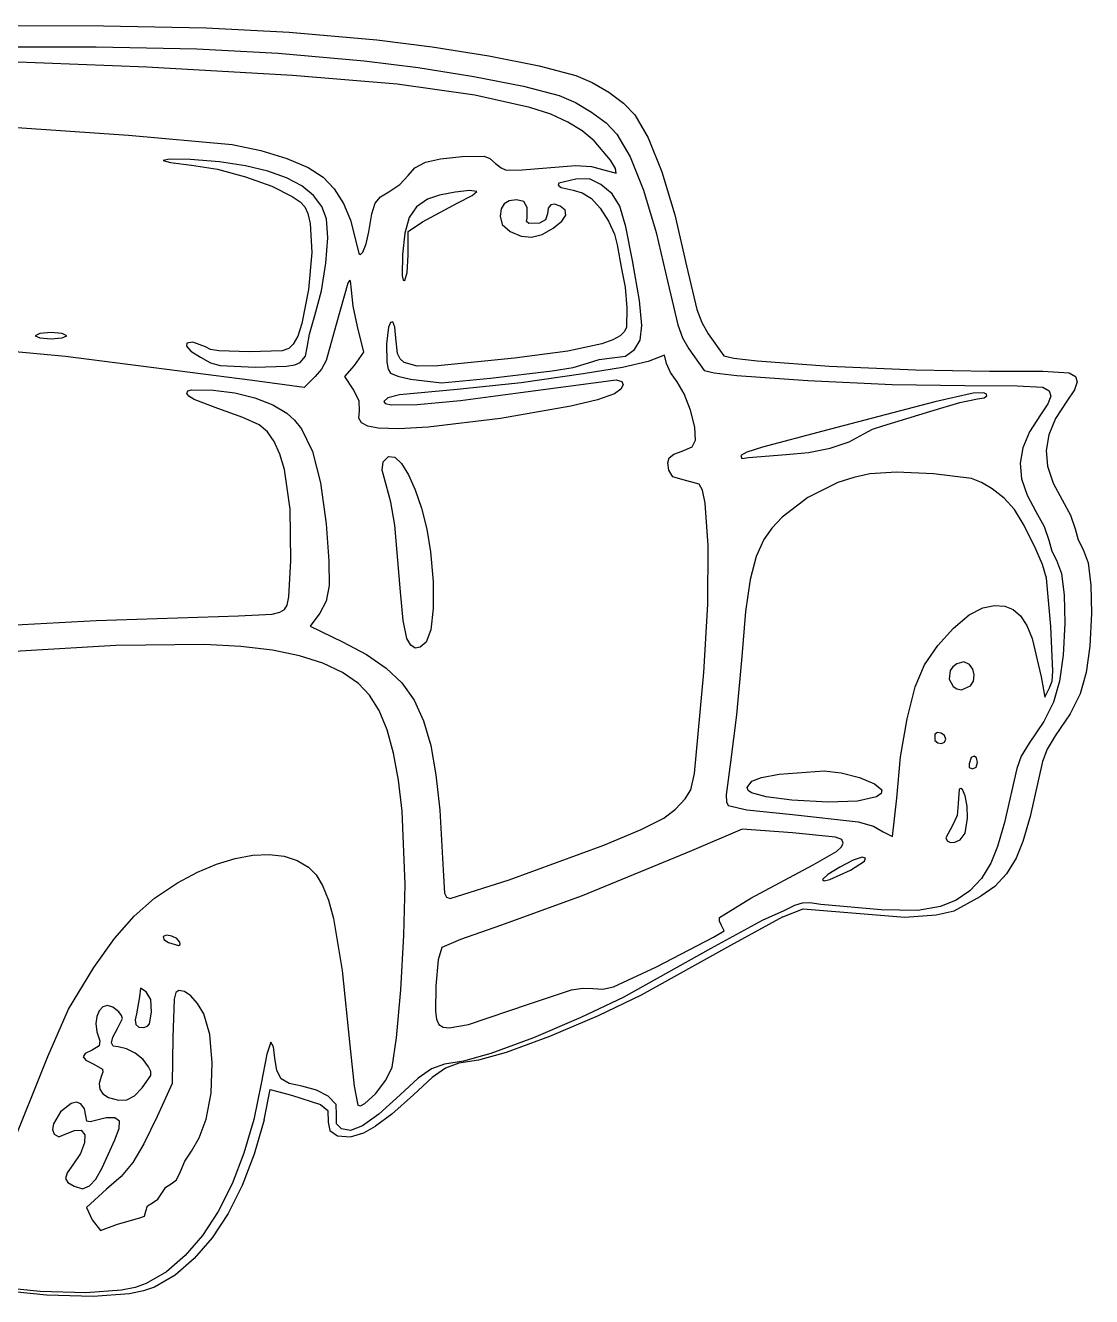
# Model space of a CAD drawing. Header units: metres. Extents: x -0.05 to 5.81, y -0.01 to 2.83.
# Drawn here: x 3.428 to 5.807, y -0.006 to 2.831 of the extents above; entities that cross this region are included whole.
import ezdxf

# ---------------------------------------------------------------- set-up
doc = ezdxf.new("R2010")
doc.units = ezdxf.units.M

msp = doc.modelspace()

# ---------------------------------------------------------------- linework, layer by layer
at = {"layer": '1', "color": 3}
for p, q in [((3.273076, 2.831064), (3.602297, 2.830233)), ((3.602297, 2.830233), (3.831765, 2.825825)), ((3.831765, 2.825825), (4.01668, 2.815936)), ((4.01668, 2.815936), (4.212241, 2.798661)), ((3.263039, 2.783777), (3.585804, 2.782962)), ((3.585804, 2.782962), (3.810773, 2.778641)), ((4.212241, 2.798661), (4.335522, 2.783607)), ((4.335522, 2.783607), (4.462206, 2.763324)), ((3.810773, 2.778641), (3.992062, 2.768945)), ((3.992062, 2.768945), (4.183789, 2.752009)), ((4.183789, 2.752009), (4.304652, 2.73725)), ((4.462206, 2.763324), (4.574907, 2.740914)), ((3.699118, 2.738112), (3.392965, 2.749993)), ((4.024393, 2.71967), (3.699118, 2.738112)), ((4.304652, 2.73725), (4.428852, 2.717365)), ((4.574907, 2.740914), (4.656239, 2.719475)), ((4.257872, 2.699993), (4.024393, 2.71967)), ((4.43104, 2.675182), (4.257872, 2.699993)), ((4.428852, 2.717365), (4.539343, 2.695394)), ((4.539343, 2.695394), (4.619081, 2.674376)), ((4.656239, 2.719475), (4.693136, 2.703787)), ((4.693136, 2.703787), (4.73003, 2.682166)), ((4.553939, 2.648187), (4.43104, 2.675182)), ((4.619081, 2.674376), (4.655254, 2.658995)), ((4.73003, 2.682166), (4.762938, 2.657266)), ((4.600336, 2.63278), (4.553939, 2.648187)), ((4.655254, 2.658995), (4.691425, 2.637798)), ((4.762938, 2.657266), (4.787875, 2.631744)), ((3.178372, 2.618613), (3.65796, 2.58633)), ((4.638723, 2.615516), (4.600336, 2.63278)), ((4.67062, 2.59596), (4.638723, 2.615516)), ((4.691425, 2.637798), (4.723688, 2.613387)), ((4.723688, 2.613387), (4.748136, 2.588365)), ((4.787875, 2.631744), (4.818123, 2.580357)), ((3.65796, 2.58633), (3.889602, 2.565178)), ((4.697546, 2.573676), (4.67062, 2.59596)), ((4.748136, 2.588365), (4.77779, 2.537986)), ((3.889602, 2.565178), (3.953807, 2.55163)), ((4.733513, 2.53055), (4.697546, 2.573676)), ((4.818123, 2.580357), (4.848269, 2.504581)), ((3.749961, 2.532525), (3.735489, 2.529866)), ((3.735489, 2.529866), (3.751949, 2.524974)), ((3.795733, 2.531546), (3.749961, 2.532525)), ((3.751949, 2.524974), (3.798969, 2.519253)), ((3.861439, 2.526255), (3.795733, 2.531546)), ((3.919192, 2.517771), (3.861439, 2.526255)), ((3.953807, 2.55163), (4.011718, 2.534077)), ((4.011718, 2.534077), (4.059385, 2.513932)), ((4.297473, 2.513532), (4.320562, 2.525612)), ((4.320562, 2.525612), (4.354696, 2.533634)), ((4.354696, 2.533634), (4.403012, 2.538701)), ((4.403012, 2.538701), (4.451746, 2.539159)), ((4.451746, 2.539159), (4.464371, 2.533857)), ((4.464371, 2.533857), (4.477095, 2.523212)), ((4.744707, 2.51163), (4.733513, 2.53055)), ((4.77779, 2.537986), (4.807345, 2.463695)), ((3.798969, 2.519253), (3.856692, 2.509888)), ((3.856692, 2.509888), (3.919483, 2.493203)), ((3.969016, 2.506083), (3.919192, 2.517771)), ((4.010933, 2.491182), (3.969016, 2.506083)), ((4.059385, 2.513932), (4.092857, 2.492604)), ((4.282289, 2.496292), (4.297473, 2.513532)), ((4.477095, 2.523212), (4.489384, 2.512876)), ((4.489384, 2.512876), (4.500582, 2.507681)), ((4.500582, 2.507681), (4.536567, 2.508551)), ((4.536567, 2.508551), (4.655705, 2.51823)), ((4.655705, 2.51823), (4.691072, 2.516262)), ((4.691072, 2.516262), (4.715803, 2.509796)), ((4.715803, 2.509796), (4.746594, 2.501509)), ((4.746594, 2.501509), (4.744707, 2.51163)), ((4.848269, 2.504581), (4.877088, 2.408)), ((3.919483, 2.493203), (3.978136, 2.472066)), ((3.978136, 2.472066), (4.023448, 2.449344)), ((4.044967, 2.473058), (4.010933, 2.491182)), ((4.071141, 2.451701), (4.044967, 2.473058)), ((4.092857, 2.492604), (4.117223, 2.466547)), ((4.238967, 2.459683), (4.26393, 2.476276)), ((4.26393, 2.476276), (4.282289, 2.496292)), ((4.618716, 2.479237), (4.616814, 2.474337)), ((4.616814, 2.474337), (4.623301, 2.469148)), ((4.656511, 2.48769), (4.618716, 2.479237)), ((4.623301, 2.469148), (4.650678, 2.463275)), ((4.686815, 2.488457), (4.656511, 2.48769)), ((4.712307, 2.47603), (4.686815, 2.488457)), ((4.737309, 2.455359), (4.712307, 2.47603)), ((4.023448, 2.449344), (4.041005, 2.437219)), ((4.089479, 2.4271), (4.071141, 2.451701)), ((4.117223, 2.466547), (4.137755, 2.433951)), ((4.208545, 2.434564), (4.22012, 2.448838)), ((4.22012, 2.448838), (4.238967, 2.459683)), ((4.325245, 2.443156), (4.301068, 2.426527)), ((4.352222, 2.452043), (4.325245, 2.443156)), ((4.387333, 2.459117), (4.352222, 2.452043)), ((4.419015, 2.462556), (4.387333, 2.459117)), ((4.39276, 2.435318), (4.424788, 2.451438)), ((4.435709, 2.460543), (4.419015, 2.462556)), ((4.424788, 2.451438), (4.435709, 2.460543)), ((4.523732, 2.442), (4.507486, 2.439786)), ((4.540068, 2.438298), (4.523732, 2.442)), ((4.650678, 2.463275), (4.670478, 2.457747)), ((4.670478, 2.457747), (4.691594, 2.444609)), ((4.691594, 2.444609), (4.710918, 2.423142)), ((4.75436, 2.427582), (4.737309, 2.455359)), ((4.807345, 2.463695), (4.835599, 2.369008)), ((4.041005, 2.437219), (4.051763, 2.425855)), ((4.051763, 2.425855), (4.058465, 2.411158)), ((4.100002, 2.399245), (4.089479, 2.4271)), ((4.137755, 2.433951), (4.153641, 2.396383)), ((4.201128, 2.410588), (4.208545, 2.434564)), ((4.301068, 2.426527), (4.284561, 2.402232)), ((4.314133, 2.392485), (4.39276, 2.435318)), ((4.489378, 2.42156), (4.487178, 2.405208)), ((4.496091, 2.433029), (4.489378, 2.42156)), ((4.507486, 2.439786), (4.496091, 2.433029)), ((4.54768, 2.424763), (4.540068, 2.438298)), ((4.547699, 2.400556), (4.54768, 2.424763)), ((4.594847, 2.42351), (4.593011, 2.410599)), ((4.600245, 2.430775), (4.594847, 2.42351)), ((4.609046, 2.432294), (4.600245, 2.430775)), ((4.621087, 2.427967), (4.609046, 2.432294)), ((4.632414, 2.418645), (4.621087, 2.427967)), ((4.633802, 2.40768), (4.632414, 2.418645)), ((4.710918, 2.423142), (4.729222, 2.394462)), ((4.768069, 2.381656), (4.75436, 2.427582)), ((4.058465, 2.411158), (4.063855, 2.389033)), ((4.063855, 2.389033), (4.067353, 2.324158)), ((4.102898, 2.357339), (4.100002, 2.399245)), ((4.153641, 2.396383), (4.164068, 2.355409)), ((4.194752, 2.370634), (4.201128, 2.410588)), ((4.284561, 2.402232), (4.274499, 2.36755)), ((4.282567, 2.370767), (4.314133, 2.392485)), ((4.487178, 2.405208), (4.49222, 2.386641)), ((4.49222, 2.386641), (4.510108, 2.371368)), ((4.546389, 2.393695), (4.547699, 2.400556)), ((4.551364, 2.389246), (4.546389, 2.393695)), ((4.575048, 2.389633), (4.551364, 2.389246)), ((4.588839, 2.396917), (4.575048, 2.389633)), ((4.593011, 2.410599), (4.588839, 2.396917)), ((4.606064, 2.378545), (4.625076, 2.394504)), ((4.625076, 2.394504), (4.633802, 2.40768)), ((4.729222, 2.394462), (4.742893, 2.365127)), ((4.877088, 2.408), (4.903353, 2.294199)), ((4.098636, 2.300303), (4.102898, 2.357339)), ((4.164068, 2.355409), (4.171912, 2.321855)), ((4.188844, 2.343891), (4.194752, 2.370634)), ((4.274499, 2.36755), (4.269656, 2.319762)), ((4.282567, 2.318606), (4.282567, 2.370767)), ((4.510108, 2.371368), (4.534039, 2.360583)), ((4.534039, 2.360583), (4.557428, 2.358141)), ((4.557428, 2.358141), (4.581145, 2.364107)), ((4.581145, 2.364107), (4.606064, 2.378545)), ((4.742893, 2.365127), (4.748317, 2.341693)), ((4.783046, 2.306538), (4.768069, 2.381656)), ((4.835599, 2.369008), (4.861349, 2.257439)), ((4.18094, 2.325319), (4.188844, 2.343891)), ((4.748317, 2.341693), (4.758461, 2.287787)), ((4.067353, 2.324158), (4.059972, 2.241982)), ((4.088526, 2.238913), (4.098636, 2.300303)), ((4.171912, 2.321855), (4.175753, 2.319895)), ((4.175753, 2.319895), (4.18094, 2.325319)), ((4.269656, 2.319762), (4.269143, 2.272141)), ((4.280367, 2.27949), (4.282567, 2.318606)), ((4.798308, 2.21728), (4.783046, 2.306538)), ((4.269143, 2.272141), (4.271086, 2.26268)), ((4.274601, 2.261521), (4.280367, 2.27949)), ((4.758461, 2.287787), (4.766156, 2.246646)), ((4.903353, 2.294199), (4.926251, 2.197402)), ((4.059972, 2.241982), (4.045034, 2.166036)), ((4.147476, 2.25576), (4.121662, 2.163732)), ((4.15107, 2.261735), (4.147476, 2.25576)), ((4.153592, 2.261061), (4.15107, 2.261735)), ((4.155567, 2.240087), (4.153592, 2.261061)), ((4.271086, 2.26268), (4.274601, 2.261521)), ((4.766156, 2.246646), (4.770529, 2.200807)), ((4.861349, 2.257439), (4.883798, 2.16254)), ((4.073874, 2.183942), (4.088526, 2.238913)), ((4.159663, 2.204663), (4.155567, 2.240087)), ((4.803959, 2.161703), (4.798308, 2.21728)), ((4.169512, 2.159301), (4.159663, 2.204663)), ((4.770529, 2.200807), (4.769523, 2.157232)), ((4.926251, 2.197402), (4.937422, 2.168293)), ((4.045034, 2.166036), (4.035769, 2.137751)), ((4.061808, 2.142224), (4.073874, 2.183942)), ((4.121662, 2.163732), (4.099248, 2.083504)), ((4.183623, 2.101815), (4.169512, 2.159301)), ((4.238621, 2.157682), (4.233852, 2.120706)), ((4.242853, 2.168151), (4.238621, 2.157682)), ((4.248148, 2.169831), (4.242853, 2.168151)), ((4.252556, 2.157404), (4.248148, 2.169831)), ((4.254452, 2.132903), (4.252556, 2.157404)), ((4.769523, 2.157232), (4.764556, 2.146974)), ((4.800235, 2.128883), (4.803959, 2.161703)), ((4.883798, 2.16254), (4.89475, 2.134001)), ((4.937422, 2.168293), (4.95132, 2.14285)), ((3.517619, 2.091897), (3.1404, 2.128118)), ((3.460374, 2.143595), (3.450011, 2.138612)), ((3.450011, 2.138612), (3.460374, 2.133629)), ((3.485289, 2.145667), (3.460374, 2.143595)), ((3.460374, 2.133629), (3.485289, 2.131556)), ((3.510204, 2.143595), (3.485289, 2.145667)), ((3.485289, 2.131556), (3.510204, 2.133629)), ((3.520567, 2.138612), (3.510204, 2.143595)), ((3.510204, 2.133629), (3.520567, 2.138612)), ((4.035769, 2.137751), (4.02586, 2.119847)), ((4.056789, 2.112023), (4.061808, 2.142224)), ((4.258729, 2.09882), (4.254452, 2.132903)), ((4.738852, 2.129258), (4.714711, 2.120582)), ((4.755161, 2.138515), (4.738852, 2.129258)), ((4.764556, 2.146974), (4.755161, 2.138515)), ((4.787376, 2.107892), (4.800235, 2.128883)), ((4.89475, 2.134001), (4.908376, 2.109057)), ((4.95132, 2.14285), (4.986278, 2.093505)), ((3.788568, 2.122062), (3.787251, 2.115147)), ((3.787251, 2.115147), (3.797384, 2.104359)), ((3.801635, 2.1245), (3.788568, 2.122062)), ((3.797384, 2.104359), (3.818667, 2.090299)), ((3.829645, 2.113374), (3.801635, 2.1245)), ((3.841237, 2.108011), (3.829645, 2.113374)), ((3.859564, 2.104589), (3.841237, 2.108011)), ((3.928126, 2.102248), (3.859564, 2.104589)), ((4.001281, 2.104711), (3.928126, 2.102248)), ((4.015609, 2.109969), (4.001281, 2.104711)), ((4.02586, 2.119847), (4.015609, 2.109969)), ((4.052887, 2.092764), (4.056789, 2.112023)), ((4.162251, 2.072239), (4.183623, 2.101815)), ((4.233852, 2.120706), (4.234841, 2.079564)), ((4.638872, 2.104298), (4.519529, 2.088323)), ((4.714711, 2.120582), (4.638872, 2.104298)), ((4.767058, 2.092943), (4.787376, 2.107892)), ((4.908376, 2.109057), (4.942648, 2.06068)), ((3.935217, 2.038766), (3.517619, 2.091897)), ((3.818667, 2.090299), (3.841254, 2.078263)), ((3.841254, 2.078263), (3.862421, 2.071806)), ((3.862421, 2.071806), (3.940566, 2.068453)), ((4.010974, 2.070433), (4.029526, 2.073745)), ((4.029526, 2.073745), (4.041108, 2.079039)), ((4.041108, 2.079039), (4.052887, 2.092764)), ((4.099248, 2.083504), (4.088768, 2.063632)), ((4.140713, 2.047709), (4.162251, 2.072239)), ((4.234841, 2.079564), (4.237806, 2.063889)), ((4.264613, 2.087148), (4.258729, 2.09882)), ((4.273564, 2.078684), (4.264613, 2.087148)), ((4.302371, 2.07026), (4.273564, 2.078684)), ((4.348566, 2.071314), (4.302371, 2.07026)), ((4.519529, 2.088323), (4.348566, 2.071314)), ((4.650091, 2.067522), (4.682619, 2.077438)), ((4.682619, 2.077438), (4.708095, 2.085761)), ((4.708095, 2.085761), (4.737636, 2.089223)), ((4.737636, 2.089223), (4.767058, 2.092943)), ((4.817816, 2.081148), (4.760263, 2.067353)), ((4.854132, 2.094947), (4.817816, 2.081148)), ((4.858688, 2.07621), (4.854132, 2.094947)), ((4.867508, 2.056516), (4.858688, 2.07621)), ((4.986278, 2.093505), (5.009006, 2.0882)), ((5.009006, 2.0882), (5.060625, 2.08238)), ((5.060625, 2.08238), (5.22215, 2.070822)), ((3.940566, 2.068453), (4.010974, 2.070433)), ((4.074872, 2.047569), (4.050006, 2.022702)), ((4.088768, 2.063632), (4.074872, 2.047569)), ((4.159378, 2.019504), (4.140713, 2.047709)), ((4.237806, 2.063889), (4.242586, 2.05492)), ((4.242586, 2.05492), (4.258864, 2.048057)), ((4.258864, 2.048057), (4.287563, 2.041433)), ((4.35665, 2.033667), (4.466011, 2.043856)), ((4.466011, 2.043856), (4.603594, 2.06023)), ((4.672886, 2.053564), (4.534544, 2.033342)), ((4.603594, 2.06023), (4.650091, 2.067522)), ((4.760263, 2.067353), (4.672886, 2.053564)), ((4.882314, 2.035477), (4.867508, 2.056516)), ((4.942648, 2.06068), (4.964931, 2.055479)), ((4.964931, 2.055479), (5.015538, 2.049773)), ((5.015538, 2.049773), (5.173895, 2.038442)), ((5.22215, 2.070822), (5.41407, 2.06209)), ((5.41407, 2.06209), (5.579608, 2.059444)), ((5.579608, 2.059444), (5.698528, 2.059079)), ((5.698528, 2.059079), (5.757061, 2.055674)), ((5.757061, 2.055674), (5.77125, 2.047524)), ((5.77125, 2.047524), (5.775256, 2.035598)), ((3.788678, 2.00957), (3.790771, 2.015169)), ((3.790771, 2.015169), (3.799109, 2.018001)), ((3.799109, 2.018001), (3.846886, 2.016926)), ((3.846886, 2.016926), (3.895142, 2.01099)), ((4.050006, 2.022702), (3.935217, 2.038766)), ((4.172997, 1.992985), (4.159378, 2.019504)), ((4.391807, 2.018704), (4.263117, 2.00646)), ((4.287563, 2.041433), (4.35665, 2.033667)), ((4.534544, 2.033342), (4.391807, 2.018704)), ((4.533039, 2.011674), (4.746469, 2.039831)), ((4.75643, 2.018881), (4.742629, 2.008834)), ((4.746469, 2.039831), (4.75864, 2.036724)), ((4.761864, 2.028959), (4.75643, 2.018881)), ((4.75864, 2.036724), (4.761864, 2.028959)), ((4.897939, 2.009199), (4.882314, 2.035477)), ((5.173895, 2.038442), (5.362052, 2.029881)), ((5.362052, 2.029881), (5.524344, 2.027287)), ((5.524344, 2.027287), (5.640933, 2.026929)), ((5.640933, 2.026929), (5.698318, 2.023591)), ((5.698318, 2.023591), (5.712229, 2.0156)), ((5.712229, 2.0156), (5.716156, 2.003908)), ((5.768927, 2.01799), (5.752114, 1.992791)), ((5.775256, 2.035598), (5.768927, 2.01799)), ((3.792623, 2.003271), (3.788678, 2.00957)), ((3.804931, 1.995839), (3.792623, 2.003271)), ((3.857469, 1.976205), (3.804931, 1.995839)), ((3.895142, 2.01099), (3.940326, 1.999971)), ((3.940326, 1.999971), (3.979945, 1.984645)), ((4.173546, 1.97083), (4.172997, 1.992985)), ((4.237084, 2.000052), (4.227826, 1.992027)), ((4.227826, 1.992027), (4.231069, 1.987035)), ((4.231069, 1.987035), (4.244709, 1.984197)), ((4.263117, 2.00646), (4.237084, 2.000052)), ((4.302334, 1.984934), (4.399007, 1.994129)), ((4.399007, 1.994129), (4.533039, 2.011674)), ((4.704949, 1.995402), (4.645415, 1.981063)), ((4.742629, 2.008834), (4.704949, 1.995402)), ((4.912092, 1.972256), (4.897939, 2.009199)), ((5.45758, 1.990614), (5.207274, 1.92535)), ((5.4484, 1.970172), (5.513127, 1.989473)), ((5.542679, 2.010366), (5.45758, 1.990614)), ((5.513127, 1.989473), (5.552469, 1.9975)), ((5.565718, 2.010747), (5.542679, 2.010366)), ((5.552469, 1.9975), (5.567487, 1.999573)), ((5.571698, 2.008484), (5.565718, 2.010747)), ((5.567487, 1.999573), (5.573733, 2.004556)), ((5.573733, 2.004556), (5.571698, 2.008484)), ((5.709951, 1.986645), (5.693468, 1.961941)), ((5.716156, 2.003908), (5.709951, 1.986645)), ((5.752114, 1.992791), (5.726828, 1.953859)), ((3.913057, 1.956173), (3.857469, 1.976205)), ((3.979945, 1.984645), (4.011508, 1.965786)), ((4.011508, 1.965786), (4.028908, 1.950042)), ((4.172432, 1.954832), (4.173546, 1.97083)), ((4.244709, 1.984197), (4.302334, 1.984934)), ((4.645415, 1.981063), (4.488373, 1.953679)), ((4.92166, 1.934454), (4.912092, 1.972256)), ((5.341179, 1.937535), (5.4484, 1.970172)), ((5.693468, 1.961941), (5.668678, 1.923772)), ((3.950103, 1.939297), (3.913057, 1.956173)), ((3.968094, 1.924204), (3.950103, 1.939297)), ((4.028908, 1.950042), (4.044172, 1.930786)), ((4.044172, 1.930786), (4.06886, 1.880117)), ((4.178222, 1.943828), (4.172432, 1.954832)), ((4.192172, 1.936661), (4.178222, 1.943828)), ((4.215539, 1.932175), (4.192172, 1.936661)), ((4.261346, 1.930885), (4.215539, 1.932175)), ((4.326686, 1.934708), (4.261346, 1.930885)), ((4.488373, 1.953679), (4.326686, 1.934708)), ((4.923531, 1.905598), (4.92166, 1.934454)), ((5.298845, 1.919382), (5.318672, 1.930013)), ((5.318672, 1.930013), (5.341179, 1.937535)), ((5.726828, 1.953859), (5.711462, 1.917574)), ((3.983457, 1.902619), (3.968094, 1.924204)), ((3.996191, 1.874549), (3.983457, 1.902619)), ((4.915683, 1.890517), (4.923531, 1.905598)), ((5.207274, 1.92535), (5.073119, 1.889938)), ((5.223791, 1.88731), (5.266052, 1.901585)), ((5.266052, 1.901585), (5.298845, 1.919382)), ((5.668678, 1.923772), (5.653613, 1.888198)), ((5.711462, 1.917574), (5.705596, 1.882527)), ((4.006296, 1.839998), (3.996191, 1.874549)), ((4.06886, 1.880117), (4.086721, 1.810538)), ((4.86481, 1.866221), (4.874956, 1.874235)), ((4.874956, 1.874235), (4.893287, 1.880762)), ((4.893287, 1.880762), (4.915683, 1.890517)), ((5.037701, 1.878367), (5.024673, 1.871266)), ((5.073119, 1.889938), (5.037701, 1.878367)), ((5.041882, 1.866606), (5.125705, 1.873279)), ((5.125705, 1.873279), (5.175773, 1.877545)), ((5.175773, 1.877545), (5.223791, 1.88731)), ((5.653613, 1.888198), (5.647862, 1.853839)), ((5.705596, 1.882527), (5.708812, 1.847313)), ((4.224201, 1.838291), (4.226594, 1.857272)), ((4.226594, 1.857272), (4.23831, 1.869188)), ((4.23831, 1.869188), (4.252153, 1.867273)), ((4.252153, 1.867273), (4.267274, 1.853145)), ((4.267274, 1.853145), (4.282821, 1.828425)), ((4.8616, 1.854915), (4.86481, 1.866221)), ((4.864079, 1.838512), (4.8616, 1.854915)), ((5.024673, 1.871266), (5.026486, 1.864597)), ((5.026486, 1.864597), (5.041882, 1.866606)), ((5.647862, 1.853839), (5.651015, 1.819315)), ((5.708812, 1.847313), (5.721672, 1.8098)), ((4.018608, 1.751477), (4.006296, 1.839998)), ((4.233061, 1.805501), (4.224201, 1.838291)), ((4.282821, 1.828425), (4.297944, 1.794734)), ((4.873159, 1.823932), (4.864079, 1.838512)), ((4.895545, 1.816902), (4.873159, 1.823932)), ((4.931265, 1.807256), (4.895545, 1.816902)), ((5.276825, 1.822397), (5.241294, 1.810729)), ((5.312546, 1.830064), (5.276825, 1.822397)), ((5.372133, 1.834263), (5.312546, 1.830064)), ((5.454828, 1.829927), (5.372133, 1.834263)), ((5.539379, 1.819589), (5.454828, 1.829927)), ((5.561807, 1.811111), (5.539379, 1.819589)), ((5.651015, 1.819315), (5.663623, 1.782538)), ((4.086721, 1.810538), (4.098902, 1.718806)), ((4.243448, 1.767253), (4.233061, 1.805501)), ((4.297944, 1.794734), (4.311792, 1.753692)), ((4.938921, 1.793769), (4.931265, 1.807256)), ((4.944877, 1.765135), (4.938921, 1.793769)), ((5.241294, 1.810729), (5.17395, 1.777333)), ((5.58504, 1.796864), (5.561807, 1.811111)), ((5.6125, 1.775864), (5.58504, 1.796864)), ((5.721672, 1.8098), (5.741303, 1.77262)), ((4.252134, 1.715816), (4.243448, 1.767253)), ((4.951485, 1.670421), (4.944877, 1.765135)), ((5.17395, 1.777333), (5.116814, 1.73377)), ((5.634954, 1.750535), (5.6125, 1.775864)), ((5.663623, 1.782538), (5.682869, 1.746087)), ((5.741303, 1.77262), (5.759968, 1.738355)), ((4.020384, 1.637101), (4.018608, 1.751477)), ((4.311792, 1.753692), (4.323513, 1.706919)), ((5.116814, 1.73377), (5.094043, 1.709392)), ((5.656851, 1.714744), (5.634954, 1.750535)), ((5.682869, 1.746087), (5.701168, 1.712493)), ((5.759968, 1.738355), (5.770509, 1.70785)), ((4.098902, 1.718806), (4.105519, 1.635206)), ((4.265246, 1.567112), (4.252134, 1.715816)), ((4.323513, 1.706919), (4.332258, 1.656036)), ((5.094043, 1.709392), (5.076185, 1.683934)), ((5.682641, 1.662362), (5.656851, 1.714744)), ((5.701168, 1.712493), (5.711502, 1.682587)), ((5.770509, 1.70785), (5.777639, 1.68282)), ((5.076185, 1.683934), (5.058526, 1.645498)), ((5.711502, 1.682587), (5.718492, 1.658047)), ((5.777639, 1.68282), (5.788104, 1.661715)), ((4.332258, 1.656036), (4.33803, 1.590074)), ((4.950677, 1.53911), (4.951485, 1.670421)), ((5.058526, 1.645498), (5.045422, 1.594556)), ((5.69759, 1.628187), (5.682641, 1.662362)), ((5.718492, 1.658047), (5.728752, 1.637356)), ((5.788104, 1.661715), (5.799317, 1.631388)), ((4.01592, 1.555966), (4.020384, 1.637101)), ((4.105519, 1.635206), (4.105854, 1.580959)), ((5.706352, 1.597585), (5.69759, 1.628187)), ((5.728752, 1.637356), (5.739745, 1.607624)), ((5.799317, 1.631388), (5.805796, 1.582054)), ((4.33803, 1.590074), (4.337995, 1.529534)), ((5.045422, 1.594556), (5.035326, 1.522937)), ((5.716639, 1.4895), (5.706352, 1.597585)), ((5.739745, 1.607624), (5.746097, 1.559257)), ((4.105854, 1.580959), (4.09918, 1.545838)), ((4.271381, 1.503071), (4.265246, 1.567112)), ((5.805796, 1.582054), (5.8072, 1.518569)), ((4.005937, 1.527347), (4.011914, 1.537334)), ((4.011914, 1.537334), (4.01592, 1.555966)), ((4.09918, 1.545838), (4.084773, 1.519619)), ((4.942044, 1.387195), (4.950677, 1.53911)), ((5.564578, 1.531268), (5.590799, 1.536125)), ((5.590799, 1.536125), (5.613293, 1.535144)), ((5.613293, 1.535144), (5.632501, 1.527805)), ((5.746097, 1.559257), (5.747474, 1.497017)), ((3.585652, 1.502646), (3.903777, 1.512999)), ((3.903777, 1.512999), (3.978524, 1.517416)), ((3.978524, 1.517416), (3.996197, 1.521418)), ((3.996197, 1.521418), (4.005937, 1.527347)), ((4.084773, 1.519619), (4.063368, 1.490513)), ((4.337995, 1.529534), (4.332538, 1.481973)), ((5.035326, 1.522937), (5.026691, 1.422473)), ((5.499011, 1.485681), (5.53431, 1.51552)), ((5.53431, 1.51552), (5.564578, 1.531268)), ((5.632501, 1.527805), (5.648862, 1.513587)), ((5.648862, 1.513587), (5.662817, 1.49197)), ((5.8072, 1.518569), (5.803192, 1.445793)), ((3.363022, 1.490677), (3.585652, 1.502646)), ((4.063368, 1.490513), (4.135926, 1.455235)), ((4.279453, 1.463042), (4.271381, 1.503071)), ((4.332538, 1.481973), (4.322042, 1.454953)), ((5.463902, 1.446843), (5.499011, 1.485681)), ((5.662817, 1.49197), (5.674807, 1.462433)), ((5.721118, 1.389718), (5.716639, 1.4895)), ((5.747474, 1.497017), (5.743544, 1.425668)), ((3.629928, 1.446904), (3.344133, 1.429897)), ((3.82747, 1.44917), (3.629928, 1.446904)), ((3.908645, 1.444758), (3.82747, 1.44917)), ((4.135926, 1.455235), (4.189268, 1.426704)), ((4.288066, 1.447628), (4.279453, 1.463042)), ((4.297757, 1.441195), (4.288066, 1.447628)), ((4.322042, 1.454953), (4.308943, 1.443663)), ((5.674807, 1.462433), (5.694652, 1.377518)), ((3.979193, 1.436477), (3.908645, 1.444758)), ((4.039941, 1.424198), (3.979193, 1.436477)), ((4.091714, 1.407789), (4.039941, 1.424198)), ((4.189268, 1.426704), (4.23288, 1.39678)), ((4.308943, 1.443663), (4.297757, 1.441195)), ((5.026691, 1.422473), (5.014999, 1.292091)), ((5.434205, 1.4041), (5.463902, 1.446843)), ((5.743544, 1.425668), (5.735836, 1.367839)), ((5.803192, 1.445793), (5.795329, 1.386807)), ((4.13534, 1.387124), (4.091714, 1.407789)), ((4.23288, 1.39678), (4.267882, 1.363521)), ((5.413605, 1.354634), (5.434205, 1.4041)), ((5.491928, 1.391579), (5.489767, 1.372372)), ((5.497577, 1.399845), (5.491928, 1.391579)), ((5.506497, 1.406022), (5.497577, 1.399845)), ((5.522511, 1.41036), (5.506497, 1.406022)), ((5.534719, 1.405007), (5.522511, 1.41036)), ((5.542181, 1.39463), (5.534719, 1.405007)), ((5.545143, 1.381346), (5.542181, 1.39463)), ((4.171646, 1.362071), (4.13534, 1.387124)), ((4.196044, 1.33621), (4.171646, 1.362071)), ((4.267882, 1.363521), (4.295395, 1.324989)), ((4.92138, 1.161577), (4.942044, 1.387195)), ((5.489767, 1.372372), (5.498669, 1.355582)), ((5.537044, 1.356856), (5.543475, 1.367855)), ((5.543475, 1.367855), (5.545143, 1.381346)), ((5.694652, 1.377518), (5.702602, 1.331865)), ((5.713473, 1.352474), (5.718902, 1.367203)), ((5.718902, 1.367203), (5.721118, 1.389718)), ((5.735836, 1.367839), (5.722613, 1.320933)), ((5.795329, 1.386807), (5.781842, 1.338963)), ((4.217168, 1.301776), (4.196044, 1.33621)), ((5.395414, 1.283662), (5.413605, 1.354634)), ((5.498669, 1.355582), (5.506848, 1.350337)), ((5.506848, 1.350337), (5.517289, 1.348389)), ((5.517289, 1.348389), (5.537044, 1.356856)), ((5.702602, 1.331865), (5.713473, 1.352474)), ((5.781842, 1.338963), (5.759734, 1.29449)), ((4.295395, 1.324989), (4.316538, 1.27924)), ((5.722613, 1.320933), (5.700939, 1.277332)), ((4.235023, 1.25874), (4.217168, 1.301776)), ((4.316538, 1.27924), (4.332434, 1.224335)), ((5.014999, 1.292091), (5.001783, 1.186685)), ((5.38116, 1.19854), (5.395414, 1.283662)), ((5.700939, 1.277332), (5.667877, 1.229419)), ((5.759734, 1.29449), (5.726011, 1.245619)), ((4.249616, 1.207073), (4.235023, 1.25874)), ((5.463463, 1.253224), (5.457126, 1.249303)), ((5.457126, 1.249303), (5.457317, 1.2355)), ((5.471745, 1.251796), (5.463463, 1.253224)), ((5.478939, 1.246364), (5.471745, 1.251796)), ((4.332434, 1.224335), (4.344202, 1.158333)), ((5.457317, 1.2355), (5.463926, 1.229897)), ((5.463926, 1.229897), (5.472109, 1.228701)), ((5.472109, 1.228701), (5.479069, 1.231597)), ((5.482011, 1.238273), (5.478939, 1.246364)), ((5.479069, 1.231597), (5.482011, 1.238273)), ((5.667877, 1.229419), (5.650197, 1.200143)), ((5.726011, 1.245619), (5.707978, 1.215758)), ((4.260955, 1.146745), (4.249616, 1.207073)), ((5.372373, 1.106626), (5.38116, 1.19854)), ((5.538455, 1.197272), (5.534173, 1.183161)), ((5.545511, 1.200223), (5.538455, 1.197272)), ((5.550494, 1.196078), (5.545511, 1.200223)), ((5.552567, 1.186112), (5.550494, 1.196078)), ((5.650197, 1.200143), (5.640331, 1.172974)), ((5.707978, 1.215758), (5.697914, 1.188045)), ((5.001783, 1.186685), (4.992005, 1.114215)), ((5.109782, 1.15964), (5.210372, 1.167101)), ((5.210372, 1.167101), (5.248369, 1.162947)), ((5.534173, 1.183161), (5.533857, 1.174834)), ((5.533857, 1.174834), (5.541228, 1.172)), ((5.541228, 1.172), (5.549385, 1.17596)), ((5.549385, 1.17596), (5.552567, 1.186112)), ((5.640331, 1.172974), (5.613231, 1.052489)), ((5.697914, 1.188045), (5.670272, 1.06515)), ((4.269046, 1.077728), (4.260955, 1.146745)), ((4.344202, 1.158333), (4.352962, 1.079293)), ((4.912788, 1.125008), (4.92138, 1.161577)), ((5.038474, 1.129863), (5.049046, 1.144568)), ((5.049046, 1.144568), (5.07036, 1.152486)), ((5.07036, 1.152486), (5.109782, 1.15964)), ((5.248369, 1.162947), (5.289263, 1.152294)), ((5.289263, 1.152294), (5.322878, 1.138482)), ((5.322878, 1.138482), (5.339041, 1.124853)), ((4.900253, 1.104772), (4.912788, 1.125008)), ((4.992005, 1.114215), (4.992624, 1.098124)), ((5.04076, 1.123838), (5.038474, 1.129863)), ((5.048439, 1.118534), (5.04076, 1.123838)), ((5.081011, 1.109595), (5.048439, 1.118534)), ((5.138263, 1.102057), (5.081011, 1.109595)), ((5.327261, 1.109478), (5.285018, 1.100003)), ((5.337414, 1.11648), (5.327261, 1.109478)), ((5.339041, 1.124853), (5.337414, 1.11648)), ((5.362942, 1.020847), (5.372373, 1.106626)), ((5.511713, 1.126443), (5.509291, 1.094164)), ((5.515377, 1.12798), (5.511713, 1.126443)), ((5.518958, 1.125653), (5.515377, 1.12798)), ((5.525247, 1.111618), (5.518958, 1.125653)), ((5.529337, 1.088763), (5.525247, 1.111618)), ((4.352962, 1.079293), (4.360117, 0.945635)), ((4.85294, 1.061928), (4.878481, 1.081863)), ((4.878481, 1.081863), (4.900253, 1.104772)), ((4.992624, 1.098124), (4.996621, 1.089949)), ((4.996621, 1.089949), (5.037926, 1.080308)), ((5.037926, 1.080308), (5.139817, 1.069676)), ((5.219592, 1.097253), (5.138263, 1.102057)), ((5.285018, 1.100003), (5.219592, 1.097253)), ((5.509291, 1.094164), (5.507308, 1.068063)), ((5.529983, 1.061512), (5.529337, 1.088763)), ((4.275511, 0.91351), (4.269046, 1.077728)), ((4.802004, 1.036293), (4.85294, 1.061928)), ((5.139817, 1.069676), (5.28638, 1.053574)), ((5.28638, 1.053574), (5.320418, 1.044233)), ((5.507308, 1.068063), (5.496656, 1.045751)), ((5.525337, 1.028437), (5.529983, 1.061512)), ((5.613231, 1.052489), (5.597083, 0.998459)), ((5.670272, 1.06515), (5.653801, 1.01004)), ((4.718863, 1.001373), (4.802004, 1.036293)), ((5.027539, 1.037585), (4.914344, 0.989126)), ((5.140122, 1.028945), (5.027539, 1.037585)), ((5.235789, 1.019484), (5.140122, 1.028945)), ((5.320418, 1.044233), (5.341961, 1.031449)), ((5.341961, 1.031449), (5.362942, 1.020847)), ((5.496656, 1.045751), (5.482011, 1.018041)), ((5.513761, 1.013106), (5.525337, 1.028437)), ((4.507326, 0.924156), (4.718863, 1.001373)), ((5.24988, 1.014169), (5.235789, 1.019484)), ((5.238283, 0.987752), (5.249392, 0.997775)), ((5.249392, 0.997775), (5.252705, 1.006195)), ((5.252705, 1.006195), (5.24988, 1.014169)), ((5.482011, 1.018041), (5.484854, 1.010976)), ((5.484854, 1.010976), (5.492239, 1.00762)), ((5.492239, 1.00762), (5.502447, 1.008241)), ((5.502447, 1.008241), (5.513761, 1.013106)), ((5.597083, 0.998459), (5.582776, 0.96169)), ((5.653801, 1.01004), (5.639208, 0.972535)), ((3.854899, 0.959039), (3.896329, 0.97172)), ((3.896329, 0.97172), (3.935557, 0.978955)), ((3.935557, 0.978955), (3.972065, 0.980683)), ((3.972065, 0.980683), (4.005333, 0.976842)), ((4.005333, 0.976842), (4.034842, 0.967372)), ((4.034842, 0.967372), (4.060073, 0.95221)), ((4.914344, 0.989126), (4.670782, 0.888117)), ((5.185678, 0.95784), (5.238283, 0.987752)), ((5.275448, 0.967791), (5.245699, 0.952543)), ((5.269625, 0.945856), (5.300517, 0.966119)), ((5.295348, 0.974445), (5.275448, 0.967791)), ((5.302838, 0.972216), (5.295348, 0.974445)), ((5.300517, 0.966119), (5.302838, 0.972216)), ((5.639208, 0.972535), (5.617474, 0.937329)), ((3.767511, 0.917586), (3.811787, 0.940974)), ((3.811787, 0.940974), (3.854899, 0.959039)), ((4.060073, 0.95221), (4.076765, 0.935145)), ((4.360117, 0.945635), (4.36318, 0.894522)), ((5.046934, 0.883322), (5.185678, 0.95784)), ((5.245699, 0.952543), (5.218649, 0.935775)), ((5.222795, 0.924691), (5.269625, 0.945856)), ((5.582776, 0.96169), (5.561468, 0.927174)), ((5.617474, 0.937329), (5.591125, 0.909107)), ((3.716253, 0.883575), (3.767511, 0.917586)), ((4.076765, 0.935145), (4.09142, 0.911164)), ((4.09142, 0.911164), (4.104314, 0.879069)), ((4.272786, 0.800831), (4.275511, 0.91351)), ((4.37621, 0.882723), (4.507326, 0.924156)), ((5.218649, 0.935775), (5.206844, 0.924557)), ((5.206844, 0.924557), (5.210864, 0.921963)), ((5.210864, 0.921963), (5.222795, 0.924691)), ((5.561468, 0.927174), (5.535636, 0.899505)), ((5.591125, 0.909107), (5.560061, 0.887782)), ((3.670703, 0.843431), (3.716253, 0.883575)), ((4.36318, 0.894522), (4.368072, 0.885182)), ((4.368072, 0.885182), (4.37621, 0.882723)), ((4.670782, 0.888117), (4.488336, 0.822255)), ((4.977193, 0.839829), (5.046934, 0.883322)), ((5.50082, 0.85476), (5.560061, 0.887782)), ((5.535636, 0.899505), (5.505181, 0.878598)), ((4.104314, 0.879069), (4.115725, 0.837664)), ((5.120547, 0.854915), (5.072271, 0.833334)), ((5.118493, 0.841612), (5.163703, 0.859689)), ((5.144105, 0.866837), (5.120547, 0.854915)), ((5.161251, 0.872408), (5.144105, 0.866837)), ((5.178738, 0.872788), (5.161251, 0.872408)), ((5.163702, 0.859689), (5.390419, 0.84096)), ((5.203317, 0.869135), (5.178738, 0.872788)), ((5.337419, 0.857137), (5.203317, 0.869135)), ((5.419356, 0.855685), (5.337419, 0.857137)), ((5.470002, 0.864366), (5.419356, 0.855685)), ((5.460406, 0.845888), (5.50082, 0.85476)), ((5.505181, 0.878598), (5.470002, 0.864366)), ((3.626844, 0.793089), (3.670703, 0.843431)), ((4.115725, 0.837664), (4.135205, 0.722134)), ((5.072271, 0.833334), (4.957485, 0.770592)), ((4.976634, 0.831737), (4.977193, 0.839829)), ((4.981465, 0.822271), (4.976634, 0.831737)), ((5.118493, 0.841612), (5.001411, 0.777615)), ((5.390419, 0.84096), (5.460406, 0.845889)), ((3.743036, 0.800834), (3.735532, 0.797686)), ((3.735532, 0.797686), (3.737359, 0.790956)), ((3.754794, 0.79876), (3.743036, 0.800834)), ((3.766295, 0.792987), (3.754794, 0.79876)), ((4.265822, 0.678391), (4.272786, 0.800831)), ((4.488336, 0.822255), (4.399326, 0.791006)), ((4.836428, 0.730156), (4.963428, 0.795964)), ((4.963428, 0.795964), (4.987364, 0.810233)), ((4.987364, 0.810233), (4.981465, 0.822271)), ((3.580658, 0.728482), (3.626844, 0.793089)), ((3.737359, 0.790956), (3.747655, 0.784332)), ((3.747655, 0.784332), (3.769953, 0.77773)), ((3.773027, 0.785035), (3.766295, 0.792987)), ((3.769953, 0.77773), (3.773562, 0.779635)), ((3.773562, 0.779635), (3.773027, 0.785035)), ((4.357085, 0.772788), (4.349446, 0.745735)), ((4.399326, 0.791006), (4.357085, 0.772788)), ((4.957485, 0.770592), (4.762344, 0.661852)), ((5.001411, 0.777615), (4.802368, 0.666701)), ((4.349446, 0.745735), (4.344042, 0.687468)), ((3.524482, 0.635215), (3.580658, 0.728482)), ((4.135205, 0.722134), (4.152077, 0.554999)), ((4.740353, 0.685101), (4.836428, 0.730156)), ((3.684646, 0.682561), (3.682348, 0.66333)), ((3.697285, 0.674285), (3.684646, 0.682561)), ((4.344042, 0.687468), (4.342904, 0.630519)), ((4.646804, 0.678839), (4.671828, 0.682703)), ((4.671828, 0.682703), (4.694358, 0.681502)), ((4.694358, 0.681502), (4.716945, 0.680123)), ((4.716945, 0.680123), (4.740353, 0.685101)), ((3.682348, 0.66333), (3.676269, 0.625195)), ((3.70831, 0.65728), (3.697285, 0.674285)), ((3.709632, 0.629095), (3.70831, 0.65728)), ((3.76025, 0.657736), (3.757063, 0.572278)), ((3.764101, 0.672434), (3.76025, 0.657736)), ((3.770555, 0.676966), (3.764101, 0.672434)), ((3.783397, 0.675109), (3.770555, 0.676966)), ((3.797457, 0.665349), (3.783397, 0.675109)), ((3.81191, 0.648454), (3.797457, 0.665349)), ((4.256434, 0.571642), (4.265822, 0.678391)), ((4.553247, 0.647145), (4.646804, 0.678839)), ((4.762344, 0.661852), (4.667871, 0.616685)), ((4.802368, 0.666701), (4.706005, 0.62063)), ((3.47816, 0.529904), (3.524482, 0.635215)), ((3.592946, 0.632134), (3.587506, 0.619449)), ((3.601156, 0.640427), (3.592946, 0.632134)), ((3.611522, 0.643383), (3.601156, 0.640427)), ((3.62343, 0.64006), (3.611522, 0.643383)), ((3.636267, 0.629514), (3.62343, 0.64006)), ((3.642623, 0.621567), (3.636267, 0.629514)), ((3.676269, 0.625195), (3.673009, 0.611617)), ((3.705091, 0.602669), (3.709632, 0.629095)), ((3.825936, 0.625195), (3.81191, 0.648454)), ((3.839311, 0.579091), (3.825936, 0.625195)), ((4.342904, 0.630519), (4.34545, 0.612911)), ((4.416622, 0.601049), (4.553247, 0.647145)), ((3.587506, 0.619449), (3.585449, 0.603314)), ((3.585449, 0.603314), (3.58739, 0.584672)), ((3.633859, 0.592472), (3.644466, 0.614682)), ((3.644466, 0.614682), (3.642623, 0.621567)), ((3.673009, 0.611617), (3.6749, 0.601542)), ((3.6749, 0.601542), (3.681549, 0.595703)), ((3.692562, 0.594836), (3.70021, 0.597199)), ((3.70021, 0.597199), (3.705091, 0.602669)), ((4.34545, 0.612911), (4.350983, 0.601465)), ((4.350983, 0.601465), (4.360184, 0.595368)), ((4.373736, 0.593808), (4.416622, 0.601049)), ((4.667871, 0.616685), (4.561686, 0.57176)), ((4.706005, 0.62063), (4.597696, 0.574807)), ((3.58739, 0.584672), (3.593943, 0.564467)), ((3.620169, 0.560315), (3.623435, 0.573099)), ((3.623435, 0.573099), (3.633859, 0.592472)), ((3.681549, 0.595703), (3.692562, 0.594836)), ((3.757063, 0.572278), (3.755687, 0.469973)), ((3.844967, 0.515767), (3.839311, 0.579091)), ((4.24644, 0.506037), (4.256434, 0.571642)), ((4.360184, 0.595368), (4.373736, 0.593808)), ((4.561686, 0.57176), (4.466753, 0.53626)), ((4.597696, 0.574807), (4.500865, 0.538597)), ((3.577379, 0.544208), (3.561838, 0.536202)), ((3.592947, 0.553673), (3.577379, 0.544208)), ((3.593943, 0.564467), (3.592947, 0.553673)), ((3.624087, 0.553262), (3.620169, 0.560315)), ((3.635219, 0.551085), (3.624087, 0.553262)), ((3.653483, 0.547244), (3.635219, 0.551085)), ((3.673073, 0.537195), (3.653483, 0.547244)), ((3.976004, 0.561695), (3.966798, 0.534751)), ((3.981389, 0.551347), (3.976004, 0.561695)), ((3.984926, 0.526468), (3.981389, 0.551347)), ((4.152077, 0.554999), (4.161711, 0.463382)), ((3.392325, 0.316468), (3.47816, 0.529904)), ((3.561838, 0.536202), (3.557124, 0.528903)), ((3.557124, 0.528903), (3.563331, 0.521394)), ((3.563331, 0.521394), (3.58055, 0.512756)), ((3.58055, 0.512756), (3.600271, 0.501333)), ((3.690714, 0.523064), (3.673073, 0.537195)), ((3.70313, 0.506979), (3.690714, 0.523064)), ((3.842578, 0.448331), (3.844967, 0.515767)), ((3.966798, 0.534751), (3.954075, 0.469973)), ((3.989075, 0.498485), (3.984926, 0.526468)), ((4.363599, 0.512903), (4.333928, 0.502522)), ((4.406039, 0.519368), (4.363599, 0.512903)), ((4.395648, 0.514773), (4.365383, 0.504184)), ((4.438936, 0.521367), (4.395648, 0.514773)), ((4.466753, 0.53626), (4.406039, 0.519368)), ((4.500865, 0.538597), (4.438936, 0.521367)), ((3.597261, 0.484889), (3.592729, 0.469587)), ((3.600996, 0.494759), (3.597261, 0.484889)), ((3.600271, 0.501333), (3.600996, 0.494759)), ((3.689019, 0.460094), (3.707768, 0.487186)), ((3.707849, 0.496256), (3.70313, 0.506979)), ((3.707768, 0.487186), (3.707849, 0.496256)), ((3.998846, 0.480295), (3.989075, 0.498485)), ((4.23233, 0.476997), (4.24644, 0.506037)), ((4.335719, 0.483016), (4.294225, 0.444685)), ((4.333928, 0.502522), (4.304845, 0.481769)), ((4.365383, 0.504184), (4.335719, 0.483016)), ((3.592729, 0.469587), (3.594037, 0.456625)), ((3.594037, 0.456625), (3.601116, 0.446198)), ((3.671482, 0.44232), (3.689019, 0.460094)), ((3.755687, 0.469973), (3.721771, 0.395889)), ((3.954075, 0.469973), (3.9375, 0.389166)), ((3.961027, 0.388561), (3.974487, 0.456034)), ((3.974487, 0.456034), (4.021802, 0.44322)), ((4.0166, 0.469403), (3.998846, 0.480295)), ((4.0447, 0.463315), (4.0166, 0.469403)), ((4.07749, 0.455057), (4.0447, 0.463315)), ((4.103918, 0.441261), (4.07749, 0.455057)), ((4.161711, 0.463382), (4.170085, 0.420944)), ((4.209135, 0.446709), (4.23233, 0.476997)), ((4.304845, 0.481769), (4.264165, 0.44419)), ((3.542199, 0.427776), (3.530552, 0.424907)), ((3.551991, 0.424382), (3.542199, 0.427776)), ((3.601116, 0.446198), (3.613896, 0.4385)), ((3.613896, 0.4385), (3.63602, 0.432127)), ((3.63602, 0.432127), (3.654515, 0.433199)), ((3.654515, 0.433199), (3.671482, 0.44232)), ((3.831816, 0.38989), (3.842578, 0.448331)), ((4.021802, 0.44322), (4.08686, 0.42252)), ((4.121862, 0.422893), (4.103918, 0.441261)), ((4.185504, 0.424812), (4.209135, 0.446709)), ((4.264165, 0.44419), (4.216498, 0.401312)), ((4.294225, 0.444685), (4.245605, 0.40095)), ((3.506756, 0.406137), (3.490725, 0.379593)), ((3.530552, 0.424907), (3.506756, 0.406137)), ((3.559695, 0.412838), (3.551991, 0.424382)), ((3.5629, 0.397798), (3.559695, 0.412838)), ((3.565289, 0.385339), (3.5629, 0.397798)), ((4.08686, 0.42252), (4.102632, 0.409705)), ((4.102632, 0.409705), (4.103617, 0.383091)), ((4.122558, 0.400082), (4.121862, 0.422893)), ((4.12232, 0.379242), (4.122558, 0.400082)), ((4.170085, 0.420944), (4.176227, 0.420022)), ((4.176227, 0.420022), (4.185504, 0.424812)), ((4.216498, 0.401312), (4.180621, 0.3754)), ((4.245605, 0.40095), (4.20901, 0.37452)), ((3.490725, 0.379593), (3.488786, 0.367005)), ((3.572982, 0.384137), (3.565289, 0.385339)), ((3.608185, 0.392719), (3.572982, 0.384137)), ((3.628002, 0.393318), (3.608185, 0.392719)), ((3.627817, 0.344175), (3.637708, 0.369318)), ((3.637806, 0.385608), (3.628002, 0.393318)), ((3.637708, 0.369318), (3.637806, 0.385608)), ((3.721771, 0.395889), (3.692427, 0.334965)), ((3.815874, 0.348601), (3.831816, 0.38989)), ((3.9375, 0.389166), (3.915754, 0.31418)), ((3.961027, 0.388561), (3.938846, 0.312075)), ((4.103617, 0.383091), (4.10756, 0.364362)), ((4.133426, 0.368188), (4.12232, 0.379242)), ((4.180621, 0.3754), (4.153831, 0.364882)), ((4.183461, 0.359433), (4.20901, 0.37452)), ((3.488786, 0.367005), (3.492586, 0.356793)), ((3.492586, 0.356793), (3.502961, 0.350456)), ((3.502961, 0.350456), (3.520582, 0.358215)), ((3.520582, 0.358215), (3.538012, 0.365026)), ((3.538012, 0.365026), (3.55239, 0.365087)), ((3.55239, 0.365087), (3.560707, 0.355002)), ((3.560707, 0.355002), (3.559956, 0.336822)), ((3.599088, 0.281733), (3.627817, 0.344175)), ((3.79866, 0.318851), (3.815874, 0.348601)), ((4.10756, 0.364362), (4.124318, 0.352533)), ((4.124318, 0.352533), (4.153889, 0.350562)), ((4.153831, 0.364882), (4.133426, 0.368188)), ((4.153889, 0.350562), (4.183461, 0.359433)), ((3.55086, 0.313585), (3.534141, 0.288333)), ((3.559956, 0.336822), (3.55086, 0.313585)), ((3.692427, 0.334965), (3.66759, 0.292983)), ((3.783917, 0.296592), (3.79866, 0.318851)), ((3.915754, 0.31418), (3.889214, 0.245674)), ((3.938846, 0.312075), (3.911775, 0.242199)), ((3.534141, 0.288333), (3.52162, 0.27048)), ((3.66759, 0.292983), (3.641723, 0.261971)), ((3.773914, 0.273314), (3.783917, 0.296592)), ((3.52162, 0.27048), (3.517875, 0.257747)), ((3.517875, 0.257747), (3.52302, 0.248378)), ((3.570883, 0.241163), (3.584989, 0.256196)), ((3.584989, 0.256196), (3.599088, 0.281733)), ((3.641723, 0.261971), (3.609287, 0.233956)), ((3.765288, 0.254896), (3.773914, 0.273314)), ((3.52302, 0.248378), (3.537164, 0.24062)), ((3.537164, 0.24062), (3.555453, 0.234651)), ((3.555453, 0.234651), (3.570883, 0.241163)), ((3.609287, 0.233956), (3.564719, 0.193207)), ((3.73286, 0.224675), (3.741607, 0.238003)), ((3.741607, 0.238003), (3.753372, 0.245671)), ((3.753372, 0.245671), (3.765288, 0.254896)), ((3.889214, 0.245674), (3.858257, 0.184303)), ((3.911775, 0.242199), (3.880199, 0.179601)), ((3.700927, 0.19669), (3.711608, 0.203487)), ((3.711608, 0.203487), (3.723895, 0.211291)), ((3.723895, 0.211291), (3.73286, 0.224675)), ((3.564719, 0.193207), (3.576959, 0.164984)), ((3.683106, 0.170112), (3.693538, 0.173757)), ((3.693538, 0.173757), (3.696955, 0.184883)), ((3.696955, 0.184883), (3.700927, 0.19669)), ((3.858257, 0.184303), (3.823261, 0.130727)), ((3.880199, 0.179601), (3.844503, 0.124953)), ((3.576959, 0.164984), (3.595716, 0.141889)), ((3.595716, 0.141889), (3.633455, 0.156)), ((3.633455, 0.156), (3.683106, 0.170112)), ((3.823261, 0.130727), (3.784601, 0.085601)), ((3.844503, 0.124953), (3.80507, 0.078925)), ((3.784601, 0.085601), (3.742656, 0.049583)), ((3.80507, 0.078925), (3.762286, 0.042186)), ((3.742656, 0.049583), (3.697802, 0.023332)), ((3.762286, 0.042186), (3.716535, 0.01541)), ((3.460862, 0.005625), (3.337122, 0.01801)), ((3.474856, -0.002651), (3.348641, 0.009982)), ((3.563108, 0.002396), (3.460862, 0.005625)), ((3.642532, 0.008305), (3.563108, 0.002396)), ((3.660159, 0.000083), (3.579147, -0.005944)), ((3.673269, 0.01468), (3.642532, 0.008305)), ((3.691511, 0.006585), (3.660159, 0.000083)), ((3.697802, 0.023332), (3.673269, 0.01468)), ((3.716535, 0.01541), (3.691511, 0.006585)), ((3.579147, -0.005944), (3.474856, -0.002651))]:
    msp.add_line(p, q, dxfattribs=at)

doc.saveas('drawing.dxf')
